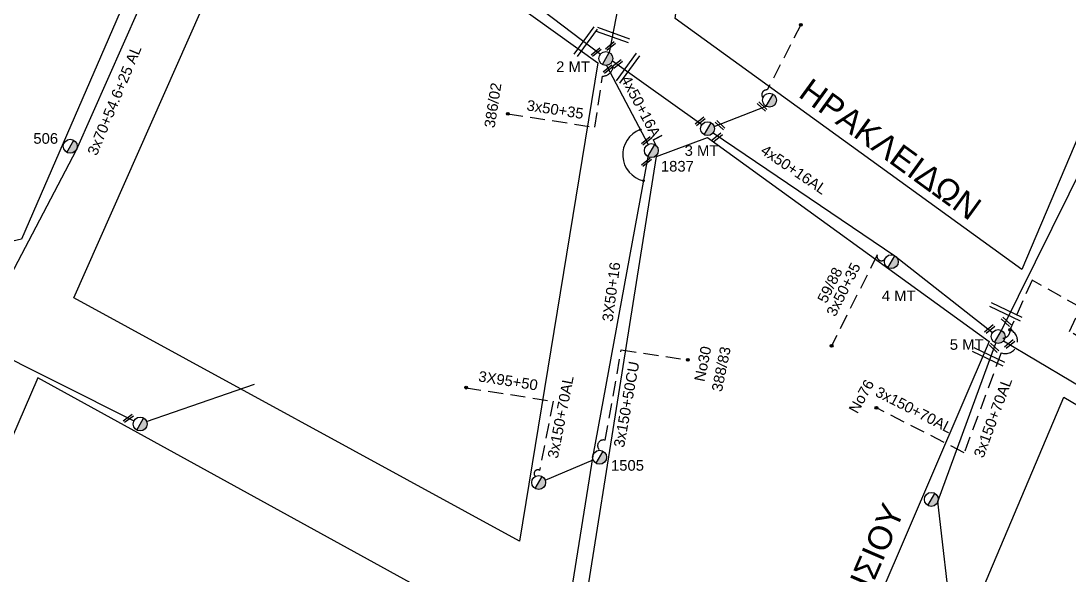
# Model space of a CAD drawing. Header units: millimetres. Extents: x 1421 to 7149, y 887 to 1917.
# Drawn here: x 5845.8 to 6023.6, y 1377.7 to 1471.6 of the extents above; entities that cross this region are included whole.
import ezdxf
from ezdxf.enums import TextEntityAlignment as Align

# ---------------------------------------------------------------- set-up
doc = ezdxf.new("R2010")
doc.units = ezdxf.units.MM
doc.linetypes.add('DASHED', pattern=[19.05, 12.7, -6.35])
for name, color, linetype in [('2x6', 7, 'SYN_LINE'), ('3X50+16', 7, 'Continuous'), ('Άγνωστα', 7, 'Continuous'), ('Γυμνά εναέρια ΧΤ (3Φ)   4x16AL', 7, 'Continuous'), ('Γυμνά εναέρια ΧΤ και ΦΟΠ (3Φ)   4x50+16AL', 7, 'Continuous'), ('Καλωδια Χ.Τ. 3x50+35', 7, 'Continuous'), ('Καλωδια ΧΤ  3X95+50', 7, 'Continuous'), ('Καλώδια ΧΤ   3x150+50CU', 7, 'DASHED'), ('Καλώδια ΧΤ   3x150+70AL', 7, 'DASHED'), ('Μηχανική τομή', 7, 'Continuous'), ('Στύλος ΦΜ', 7, 'Continuous'), ('Στύλος ΦΜ @ 1', 7, 'Continuous'), ('Συνδέσεις', 7, 'Continuous'), ('Συνεστραμμένα ΧΤ   3x70+54.6+25 AL', 7, 'SYN_LINE'), ('Τομή', 7, 'Continuous'), ('Υπόβαθρο ΔΕΗ', 7, 'Continuous')]:
    doc.layers.add(name, color=color, linetype=linetype)
doc.styles.add('arial', font='arial.ttf')
doc.styles.get("Standard").update_dxf_attribs({"font": 'arial.ttf'})
doc.linetypes.add('SYN_LINE', pattern='A,0.5,-0.0001,["/\\/\\/\\/",Standard,S=0.1,R=0,X=0,Y=-0.05],-0.25', length=0.7501)

# ---------------------------------------------------------------- blocks, each defined once
blk = doc.blocks.new('ΥΠΑΡΧΩΝ ΤΣΙΜΕΝΤΕΝΙΟΣ ΣΤΥΛΟΣ')
at = {"layer": 'Στύλος ΦΜ'}
blk.add_hatch(color=256, dxfattribs=at).paths.add_polyline_path([(-1.29, -2.28, 0.574793), (2.62, 0, 0.268822), (1.3, 2.27)])
blk.add_line((-1.29, -2.28), (1.3, 2.27), dxfattribs=at)
blk.add_circle((0, 0), 2.62, dxfattribs=at)
at = {"layer": 'Στύλος ΦΜ', "flags": 4}
for tag, p in [('ΑΡΙΘΜΟΣ', (-4.68, 8.05)), ('ΤΥΠΟΣ', (-4.91, 3.03))]:
    blk.add_attdef(tag, p, '', height=4, dxfattribs=at)
blk = doc.blocks.new('_ΣΥΝΔΕΣΗ')
at = {"layer": 'Συνδέσεις', "linetype": 'SYN_LINE', "ltscale": 40}
blk.add_hatch(color=256, dxfattribs=at).paths.add_polyline_path([(0.5, -0.01, 1), (-0.5, -0.01, 1)])
at = {"layer": 'Συνδέσεις'}
blk.add_circle((0, -0.01), 0.5, dxfattribs=at)
blk = doc.blocks.new('ΜΗΧΑΝΙΚΗ ΤΟΜΗ')
at = {"layer": 'Μηχανική τομή', "ltscale": 40}
for p, q in [((-3.67, 1.17), (3.91, 1.17)), ((3.91, -0.38), (-3.67, -0.38))]:
    blk.add_line(p, q, dxfattribs=at)
blk = doc.blocks.new('ΤΟΜΗ')
at = {"layer": 'Τομή', "ltscale": 40}
for p, q in [((10.95, 0.22), (-12.13, 0.22)), ((10.95, -2.57), (-12.13, -2.57))]:
    blk.add_line(p, q, dxfattribs=at)

msp = doc.modelspace()

# ---------------------------------------------------------------- linework, layer by layer
at = {"layer": '2x6', "color": 27, "lineweight": -3, "ltscale": 20}
msp.add_lwpolyline([(5867.15, 1403.74), (5885.46, 1410.1)], dxfattribs=at)
at = {"layer": '3X50+16', "color": 1, "lineweight": -3, "ltscale": 0.1}
for points in [[(5952.15, 1448.64), (5942.81, 1397.96)], [(5942.81, 1397.96), (5938.06, 1368.22), (5933.98, 1337.38)]]:
    msp.add_lwpolyline(points, dxfattribs=at)
at = {"layer": 'Γυμνά εναέρια ΧΤ (3Φ)   4x16AL', "color": 30, "lineweight": -3, "ltscale": 0.2}
msp.add_lwpolyline([(5945.63, 1466.3), (5950.5, 1491.39), (5956.4, 1526.45), (5958.33, 1548.54)], dxfattribs=at)
at = {"layer": 'Γυμνά εναέρια ΧΤ και ΦΟΠ (3Φ)   4x50+16AL', "color": 151, "lineweight": -3, "ltscale": 0.1}
msp.add_lwpolyline([(5890.52, 1504.24), (5916.71, 1486.84), (5944.09, 1466)], dxfattribs=at)
at = {"layer": 'Γυμνά εναέρια ΧΤ και ΦΟΠ (3Φ)   4x50+16AL', "color": 6, "lineweight": -3, "ltscale": 0.1}
msp.add_lwpolyline([(6012.11, 1419.17), (6026.48, 1448.16), (6034.8, 1467.3), (6046.13, 1497.23)], dxfattribs=at)
at = {"layer": 'Γυμνά εναέρια ΧΤ και ΦΟΠ (3Φ)   4x50+16AL', "color": 85, "lineweight": -3, "ltscale": 0.1}
for points in [[(5946.12, 1464.86), (5961.31, 1454.07)], [(5963.23, 1452.7), (5994.01, 1431.86), (6010.6, 1418.87)]]:
    msp.add_lwpolyline(points, dxfattribs=at)
at = {"layer": 'Γυμνά εναέρια ΧΤ και ΦΟΠ (3Φ)   4x50+16AL', "color": 1, "lineweight": -3, "ltscale": 0.1}
for points in [[(5945.14, 1464.11), (5952.18, 1450.71)], [(5934.74, 1393.8), (5942.87, 1397.24)]]:
    msp.add_lwpolyline(points, dxfattribs=at)
at = {"layer": 'Γυμνά εναέρια ΧΤ και ΦΟΠ (3Φ)   4x50+16AL', "color": 173, "lineweight": -3, "ltscale": 0.2}
msp.add_lwpolyline([(6084.14, 1375.29), (6046.71, 1397.05), (6012.43, 1417.39)], dxfattribs=at)
at = {"layer": 'Καλωδια Χ.Τ. 3x50+35', "color": 1, "linetype": 'DASHED', "lineweight": -3, "ltscale": 0.2}
msp.add_lwpolyline([(5928.41, 1455.91), (5943.14, 1453.63), (5944.46, 1462.29, 0.536201), (5946.12, 1464.86)], format="xyb", dxfattribs=at)
at = {"layer": 'Καλωδια Χ.Τ. 3x50+35', "color": 85, "linetype": 'DASHED', "lineweight": -3, "ltscale": 0.2}
msp.add_lwpolyline([(5992.31, 1431.23, -0.772731), (5991.02, 1431.98), (5991.02, 1431.98), (5983.3, 1416.58)], format="xyb", dxfattribs=at)
at = {"layer": 'Καλωδια ΧΤ  3X95+50', "color": 1, "linetype": 'DASHED', "lineweight": -3, "ltscale": 0.2}
msp.add_lwpolyline([(5921.32, 1409.49), (5936.07, 1407.18)], dxfattribs=at)
at = {"layer": 'Καλώδια ΧΤ   3x150+50CU', "color": 85, "lineweight": -3, "ltscale": 0.2}
msp.add_lwpolyline([(5978.08, 1470.98), (5972.39, 1459.94, 0.700998), (5971.66, 1458.6)], format="xyb", dxfattribs=at)
at = {"layer": 'Καλώδια ΧΤ   3x150+50CU', "color": 1, "lineweight": -3, "ltscale": 0.2}
msp.add_lwpolyline([(5944.04, 1398.87, -0.865795), (5944.88, 1400.58), (5947.64, 1415.88), (5958.93, 1414.21)], format="xyb", dxfattribs=at)
at = {"layer": 'Καλώδια ΧΤ   3x150+70AL', "color": 85, "lineweight": -3, "ltscale": 0.2}
msp.add_lwpolyline([(6029.76, 1415.5), (6023.64, 1419.02), (6025.54, 1423.07), (6017.3, 1427.71), (6013.54, 1419.31, -0.973328), (6012.05, 1415.39), (6005.78, 1398.47), (5990.89, 1406.08)], format="xyb", dxfattribs=at)
at = {"layer": 'Καλώδια ΧΤ   3x150+70AL', "color": 1, "lineweight": -3, "ltscale": 0.2}
msp.add_lwpolyline([(5936.07, 1407.18), (5933.79, 1395.47), (5933.79, 1395.47, 0.961663), (5933.09, 1394.46)], format="xyb", dxfattribs=at)
at = {"layer": 'Καλώδια ΧΤ   3x150+70AL', "color": 85, "lineweight": -3, "ltscale": 0.2}
msp.add_arc((6012.31, 1419.14), 1.25, 270.5999, 7.9111, dxfattribs=at)
at = {"layer": 'Συνεστραμμένα ΧΤ   3x70+54.6+25 AL', "color": 151, "lineweight": -3, "ltscale": 20}
msp.add_lwpolyline([(5880.53, 1510.95), (5871.16, 1485.7), (5855.18, 1449.74), (5838.42, 1417.83)], dxfattribs=at)
at = {"layer": 'Συνεστραμμένα ΧΤ   3x70+54.6+25 AL', "color": 85, "lineweight": -3, "ltscale": 10}
msp.add_lwpolyline([(5963.39, 1453.76), (5972.2, 1457.21)], dxfattribs=at)
at = {"layer": 'Συνεστραμμένα ΧΤ   3x70+54.6+25 AL', "color": 27, "lineweight": -3, "ltscale": 20}
msp.add_lwpolyline([(5839.01, 1416.85), (5865, 1403.86)], dxfattribs=at)
at = {"layer": 'Συνεστραμμένα ΧΤ   3x70+54.6+25 AL', "color": 133, "lineweight": -3, "ltscale": 20}
msp.add_lwpolyline([(5982.32, 1317.36), (5991.32, 1340.63), (6003.76, 1369.18), (6001.33, 1390.22), (6011.12, 1417.04)], dxfattribs=at)
at = {"layer": 'Υπόβαθρο ΔΕΗ', "lineweight": -3, "ltscale": 0.2}
for points in [[(5747.31, 1527.97), (5796.48, 1591.48), (5879.38, 1511.79), (5845.95, 1434.65), (5839.54, 1433.19), (5747.31, 1527.97)], [(6044.9, 1498.68), (6015.53, 1429.53), (5956.79, 1472.03), (5965.4, 1536.46), (5975.52, 1538.82), (6044.9, 1498.68)], [(5930.37, 1383.47), (5854.79, 1424.71), (5889.6, 1503.28), (5943.68, 1464.56), (5930.37, 1383.47)], [(5972.75, 1330.63), (5935.14, 1332.32), (5953.59, 1448.65), (5962.27, 1451.89), (6010.03, 1417.3), (5972.75, 1330.63)], [(5818.44, 1341.29), (5912.6, 1314.92), (5920.67, 1322.98), (5927.74, 1367.73), (5848.68, 1411.18), (5818.44, 1341.29)], [(6101.29, 1322.69), (5989.22, 1328.81), (6022.67, 1407.89), (6077.1, 1375.75), (6085.78, 1372.57), (6117.22, 1354.64), (6101.29, 1322.69)]]:
    msp.add_lwpolyline(points, dxfattribs=at)
at = {"layer": 'Υπόβαθρο ΔΕΗ', "lineweight": -3}
msp.add_arc((5952.38, 1448.97), 4.51, 109.6508, 257.4606, dxfattribs=at)

# ---------------------------------------------------------------- block references
at = {"layer": 'Μηχανική τομή', "lineweight": -3}
for p, xscale, yscale, zscale, rotation in [((5945.83, 1467.29), 0.2499999999979674, 0.2499999999979674, 0.2499999999979674, 38.91934784076685), ((5943.41, 1466.27), 0.2499999999979674, 0.2499999999979674, 0.2499999999979674, 38.91934784076685), ((5947.01, 1464.25), 0.2499999999979674, 0.2499999999979674, 0.2499999999979674, 38.91934784076685), ((5945.46, 1463.37), 0.2499999999979674, 0.2499999999979674, 0.2499999999979674, 38.91934784076685), ((5971.43, 1457.09), 0.2499999999978415, 0.2499999999978415, 0.2499999999978415, 316.8685441953186), ((5961.04, 1454.53), 0.2499999999979674, 0.2499999999979674, 0.2499999999979674, 38.91934784076685), ((5964.3, 1453.91), 0.2499999999978415, 0.2499999999978415, 0.2499999999978415, 316.8685441953186), ((5951.96, 1451.22), 0.2499999999979674, 0.2499999999979674, 0.2499999999979674, 38.91934784076685), ((5963.96, 1451.82), 0.2499999999979674, 0.2499999999979674, 0.2499999999979674, 38.91934784076685), ((5951.96, 1447.61), 0.2499999999979674, 0.2499999999979674, 0.2499999999979674, 38.91934784076685), ((6010.14, 1419.33), 0.2499999999979674, 0.2499999999979674, 0.2499999999979674, 38.91934784076685), ((6012.81, 1420.58), 0.2499999999978415, 0.2499999999978415, 0.2499999999978415, 316.8685441953186), ((6010.74, 1416.21), 0.2499999999978416, 0.2499999999978416, 0.2499999999978416, 316.8685441953186), ((6013.53, 1416.79), 0.2499999999979674, 0.2499999999979674, 0.2499999999979674, 38.91934784076685), ((5864, 1404.38), 0.2499999999972915, 0.2499999999972915, 0.2499999999972915, 216.2977913863329)]:
    msp.add_blockref('ΜΗΧΑΝΙΚΗ ΤΟΜΗ', p, dxfattribs=dict(at, xscale=xscale, yscale=yscale, zscale=zscale, rotation=rotation))
at = {"layer": 'Στύλος ΦΜ @ 1', "lineweight": -3, "ltscale": 40}
ref = msp.add_blockref('ΥΠΑΡΧΩΝ ΤΣΙΜΕΝΤΕΝΙΟΣ ΣΤΥΛΟΣ', (5945.02, 1465.29), dxfattribs=dict(at, xscale=0.4499999999998181, yscale=0.4499999999998181, zscale=0.4499999999998181))
ref.add_attrib('ΑΡΙΘΜΟΣ', '2 MT', (5936.59, 1462.99), dxfattribs={"layer": 'Στύλος ΦΜ', "height": 1.8, "flags": 4})
at = {"layer": 'Στύλος ΦΜ @ 1', "lineweight": -3, "ltscale": 40, "xscale": 0.4499999999998181, "yscale": 0.4499999999998181, "zscale": 0.4499999999998181}
for p in [(5972.78, 1458.23), (5866.05, 1403.33), (5933.63, 1393.41), (6000.21, 1390.56)]:
    msp.add_blockref('ΥΠΑΡΧΩΝ ΤΣΙΜΕΝΤΕΝΙΟΣ ΣΤΥΛΟΣ', p, dxfattribs=at)
at = {"layer": 'Στύλος ΦΜ @ 1', "lineweight": -3, "ltscale": 40}
ref = msp.add_blockref('ΥΠΑΡΧΩΝ ΤΣΙΜΕΝΤΕΝΙΟΣ ΣΤΥΛΟΣ', (5962.27, 1453.38), dxfattribs=dict(at, xscale=0.4499999999998181, yscale=0.4499999999998181, zscale=0.4499999999998181))
ref.add_attrib('ΑΡΙΘΜΟΣ', '3 MT', (5958.38, 1448.78), dxfattribs={"layer": 'Στύλος ΦΜ', "height": 1.8, "flags": 4})
ref = msp.add_blockref('ΥΠΑΡΧΩΝ ΤΣΙΜΕΝΤΕΝΙΟΣ ΣΤΥΛΟΣ', (5854.2, 1450.4), dxfattribs=dict(at, xscale=0.4499999999998181, yscale=0.4499999999998181, zscale=0.4499999999998181))
ref.add_attrib('ΑΡΙΘΜΟΣ', '506', (5847.94, 1450.83), dxfattribs={"layer": 'Στύλος ΦΜ', "height": 1.8, "flags": 4})
ref = msp.add_blockref('ΥΠΑΡΧΩΝ ΤΣΙΜΕΝΤΕΝΙΟΣ ΣΤΥΛΟΣ', (5952.73, 1449.67), dxfattribs=dict(at, xscale=0.4499999999998181, yscale=0.4499999999998181, zscale=0.4499999999998181))
ref.add_attrib('ΑΡΙΘΜΟΣ', '1837', (5954.35, 1446.12), dxfattribs={"layer": 'Στύλος ΦΜ', "height": 1.8, "flags": 4})
ref = msp.add_blockref('ΥΠΑΡΧΩΝ ΤΣΙΜΕΝΤΕΝΙΟΣ ΣΤΥΛΟΣ', (5993.42, 1430.84), dxfattribs=dict(at, xscale=0.4499999999998181, yscale=0.4499999999998181, zscale=0.4499999999998181))
ref.add_attrib('ΑΡΙΘΜΟΣ', '4 MT', (5991.81, 1424.16), dxfattribs={"layer": 'Στύλος ΦΜ', "height": 1.8, "flags": 4})
ref = msp.add_blockref('ΥΠΑΡΧΩΝ ΤΣΙΜΕΝΤΕΝΙΟΣ ΣΤΥΛΟΣ', (6011.53, 1418.15), dxfattribs=dict(at, xscale=0.4499999999998181, yscale=0.4499999999998181, zscale=0.4499999999998181))
ref.add_attrib('ΑΡΙΘΜΟΣ', '5 MT', (6003.34, 1415.91), dxfattribs={"layer": 'Στύλος ΦΜ', "height": 1.8, "flags": 4})
ref = msp.add_blockref('ΥΠΑΡΧΩΝ ΤΣΙΜΕΝΤΕΝΙΟΣ ΣΤΥΛΟΣ', (5943.96, 1397.7), dxfattribs=dict(at, xscale=0.4499999999998181, yscale=0.4499999999998181, zscale=0.4499999999998181))
ref.add_attrib('ΑΡΙΘΜΟΣ', '1505', (5945.89, 1395.42), dxfattribs={"layer": 'Στύλος ΦΜ', "height": 1.8, "flags": 4})
at = {"layer": 'Συνδέσεις', "lineweight": -3}
for p, xscale, yscale, zscale in [((5978.08, 1470.99), 0.4777242751392805, 0.4777242751392805, 0.4777242751392805), ((5928.41, 1455.92), 0.4777242751392805, 0.4777242751392805, 0.4777242751392805), ((5950.86, 1453.22), 0.25, 0.25, 0.25), ((5951.4, 1444.57), 0.25, 0.25, 0.25), ((6013.58, 1419.3), 0.4777242751392805, 0.4777242751392805, 0.4777242751392805), ((5983.3, 1416.59), 0.4777242751392805, 0.4777242751392805, 0.4777242751392805), ((5958.93, 1414.22), 0.4777242751392805, 0.4777242751392805, 0.4777242751392805), ((5921.32, 1409.5), 0.4777242751392805, 0.4777242751392805, 0.4777242751392805), ((5990.89, 1406.09), 0.4777242751392805, 0.4777242751392805, 0.4777242751392805)]:
    msp.add_blockref('_ΣΥΝΔΕΣΗ', p, dxfattribs=dict(at, xscale=xscale, yscale=yscale, zscale=zscale))
at = {"layer": 'Τομή', "lineweight": -3}
for p, xscale, yscale, zscale, rotation in [((5941.77, 1467.84), 0.250000000000151, 0.250000000000151, 0.250000000000151, 233.7669350044412), ((5945.96, 1469.05), 0.2500000000000744, 0.2500000000000744, 0.2500000000000744, 160.3996618830038), ((5948.96, 1463.33), 0.250000000000151, 0.250000000000151, 0.250000000000151, 233.7669350044412), ((6012.56, 1422.18), 0.2500000000001841, 0.2500000000001841, 0.2500000000001841, 154.348338715041), ((6009.62, 1414.55), 0.2500000000001841, 0.2500000000001841, 0.2500000000001841, 154.348338715041)]:
    msp.add_blockref('ΤΟΜΗ', p, dxfattribs=dict(at, xscale=xscale, yscale=yscale, zscale=zscale, rotation=rotation))

# ---------------------------------------------------------------- texts
at = {"lineweight": -3, "ltscale": 40, "char_height": 4, "width": 64.8866, "attachment_point": 1, "style": 'arial'}
for s, insert, rotation in [('ΗΡΑΚΛΕΙΔΩΝ', (5979.82, 1462.16), 324), ('ΑΡΤΕΜΙΣΙΟΥ', (5978.65, 1359.14), 66.7149)]:
    msp.add_mtext(s, dxfattribs=dict(at, insert=insert, rotation=rotation))
at = {"layer": 'Άγνωστα', "lineweight": -3, "ltscale": 0.1}
for s, rotation, p in [(' 3x70+54.6+25 AL', 67.3646, (5861.54, 1457.87)), ('386/02', 81.1518, (5925.85, 1457.35)), ('4x50+16AL', 297.728, (5951.29, 1456.55)), ('3x50+35', 351.193, (5936.43, 1456.65)), ('4x50+16AL', 325.8921, (5976.91, 1446.46)), ('3X50+16', 82.4528, (5945.94, 1425.73)), ('3x50+35', 63.3527, (5985.3, 1426.14)), ('59/88', 63.3527, (5983, 1426.88)), ('No30', 78.6011, (5961.45, 1413.53)), ('388/83', 78.6011, (5964.57, 1412.65)), ('3x150+50CU', 79.7846, (5948.52, 1406.66)), ('3X95+50', 351.1086, (5928.45, 1410.68)), ('3x150+70AL', 78.9827, (5937.34, 1404.52)), ('No76', 60.9638, (5988.34, 1408.02)), ('3x150+70AL', 332.9178, (5997.27, 1405.74)), ('3x150+70AL', 69.6633, (6010.65, 1404.42))]:
    msp.add_text(s, height=1.8, rotation=rotation, dxfattribs=at).set_placement(p, align=Align.MIDDLE_CENTER)

doc.saveas('drawing.dxf')
